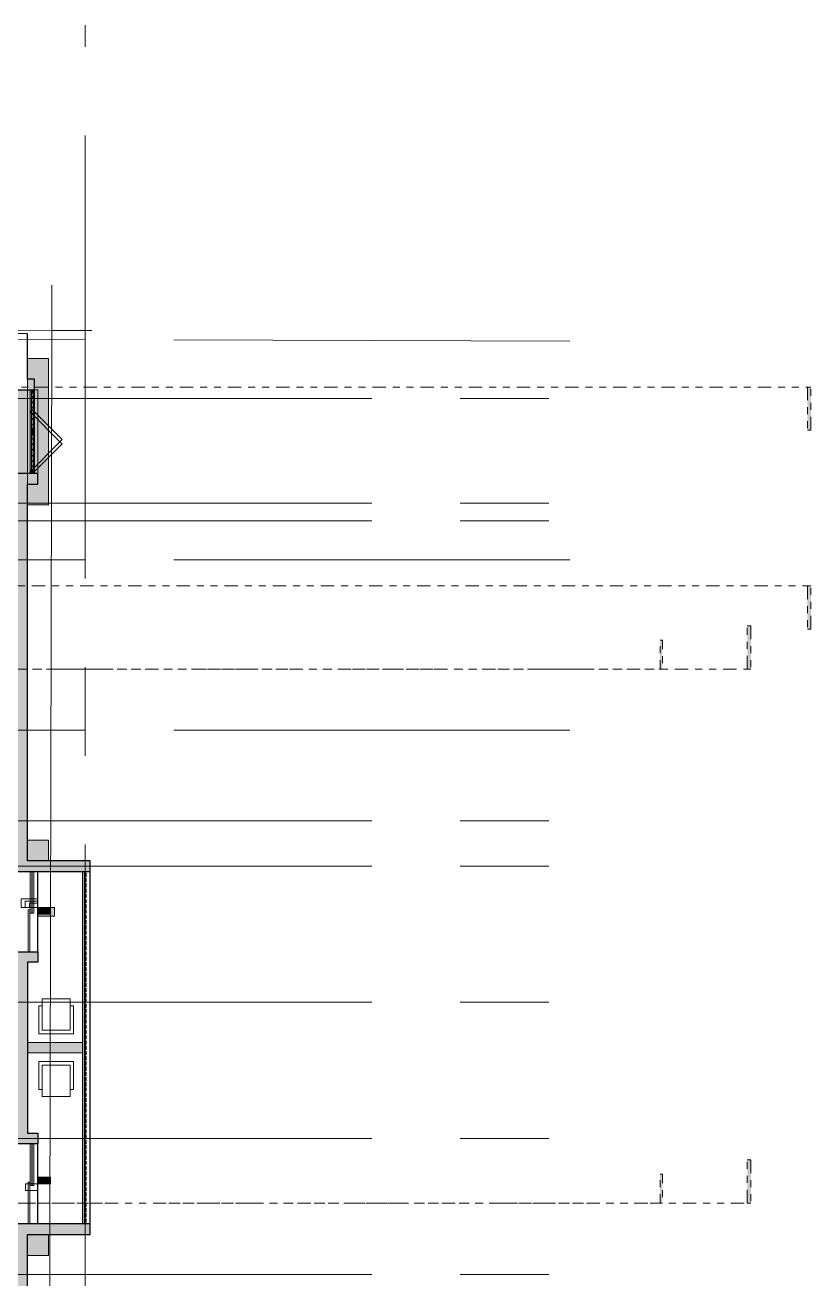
# Model space of a CAD drawing. Header units: metres. Extents: x -54 to 264, y -14 to 31.
# Drawn here: x 44.34 to 55.6, y 7.91 to 25.88 of the extents above; entities that cross this region are included whole.
import ezdxf
from ezdxf.enums import TextEntityAlignment as Align

# ---------------------------------------------------------------- set-up
doc = ezdxf.new("R2010")
doc.units = ezdxf.units.M
doc.header["$LTSCALE"] = 0.001
for name, pattern in [('CENTERX2', [101.6, 63.5, -12.7, 12.7, -12.7]), ('DIVIDEX2', [63.5, 25.4, -12.7, 0, -12.7, 0, -12.7]), ('HIDDENX2', [19.05, 12.7, -6.35])]:
    doc.linetypes.add(name, pattern=pattern)
doc.layers.get('0').update_dxf_attribs({"lineweight": 13, "true_color": 0x000000})
for name, color, linetype, lineweight, true_color in [('JACH-Anotaciones-Cotas-NivelesPiso-Grals', 7, 'Continuous', 13, 0x000000), ('JACH-Anotaciones-Cotas-NivelesPiso-Grals @ 0.05', 7, 'Continuous', 13, 0x000000), ('JACH-Anotaciones-Cotas-NivelesPiso-Grals @ 0.075', 7, 'Continuous', 13, 0x000000), ('JACH-Anotaciones-Cotas-NivelesPiso-Grals @ 0.1', 7, 'Continuous', 13, 0x000000), ('Jach-Anotaciones-Hatch-Lum100%', 7, 'Continuous', 13, 0x000000), ('Jach-Anotaciones-Hatch-Lum20%', 7, 'Continuous', 13, 0xcccccc), ('Jach-Anotaciones-Hatch-Lum50%', 9, 'Continuous', 13, 0x808080), ('Jach-Anotaciones-Hatch-Lum70%', 7, 'Continuous', 9, 0x4d4d4d), ('Jach-Anotaciones-Hatch-Lum80%', 250, 'Continuous', 13, 0x333333), ('JACH-Anotaciones-Lineas-CORTE', 7, 'DIVIDEX2', 18, 0x000000), ('JACH-Anotaciones-Lineas-CORTE @ 0.05', 7, 'DIVIDEX2', 18, 0x000000), ('JACH-Anotaciones-Lineas-CORTE @ 0.075', 7, 'DIVIDEX2', 18, 0x000000), ('JACH-Anotaciones-Lineas-EJES', 7, 'CENTERX2', 9, 0x666666), ('Jach-Anotaciones-LineasDetalle0.09mm', 7, 'Continuous', 15, 0x000000), ('JACH-Arq-Lineas-Piso', 7, 'Continuous', 13, 0x1a1a1a), ('JACH-Arq-Lineas-Proyeccion', 250, 'HIDDENX2', 13, 0x333333), ('JACH-Arq-Mobiliario01-', 250, 'Continuous', 9, 0x333333), ('JACH-Arq-Muros01-Carga', 7, 'Continuous', 25, 0x000000), ('JACH-Arq-Muros03Bajos', 7, 'Continuous', 13, 0x404040), ('JACH-Arq-Ventanas-BajasyPisoTecho', 7, 'Continuous', 13, 0x404040)]:
    doc.layers.add(name, color=color, linetype=linetype, lineweight=lineweight, true_color=true_color)
doc.styles.add('01c-Arial-JACH(3mm)', font='arial.ttf', dxfattribs={"height": 3})

# ---------------------------------------------------------------- blocks, each defined once
blk = doc.blocks.new('A$C658d14a5')
at = {"layer": 'JACH-Arq-Muros03Bajos', "lineweight": 0, "ltscale": 100}
for p, q in [((0, 0.45), (0.45, 0.45)), ((0, 0.45), (0, 0.05)), ((0.5, 0.5), (0.1, 0.5)), ((0.1, 0.5), (0.1, 0.45)), ((0.45, 0.45), (0.45, 0.05)), ((0.5, 0), (0.5, 0.5)), ((0.45, 0.05), (0, 0.05)), ((0.1, 0.05), (0.1, 0)), ((0.1, 0), (0.5, 0))]:
    blk.add_line(p, q, dxfattribs=at)
blk = doc.blocks.new('A$C85a11085')
at = {"layer": 'Jach-Anotaciones-Hatch-Lum50%', "ltscale": 100}
h = blk.add_hatch(color=256, dxfattribs=at)
h.dxf.hatch_style = 1
h.paths.add_polyline_path([(0.002, -0.209), (0.049, -0.209), (0.049, -0.231), (0.002, -0.231)], flags=16)
h.paths.add_polyline_path([(0, -0.207), (0.05, -0.207), (0.05, -0.232), (0, -0.232)])
h = blk.add_hatch(color=256, dxfattribs=at)
h.dxf.hatch_style = 1
h.paths.add_polyline_path([(0, -0.251), (0.05, -0.251), (0.05, -0.232), (0, -0.232)])
h = blk.add_hatch(color=256, dxfattribs=at)
h.dxf.hatch_style = 1
h.paths.add_polyline_path([(0.078, -0.251), (0.128, -0.251), (0.128, -0.232), (0.078, -0.232)])
h = blk.add_hatch(color=256, dxfattribs=at)
h.dxf.hatch_style = 1
h.paths.add_polyline_path([(0.155, -0.251), (0.205, -0.251), (0.205, -0.232), (0.155, -0.232)])
h = blk.add_hatch(color=256, dxfattribs=at)
h.dxf.hatch_style = 1
h.paths.add_polyline_path([(0.233, -0.251), (0.283, -0.251), (0.283, -0.232), (0.233, -0.232)])
h = blk.add_hatch(color=256, dxfattribs=at)
h.dxf.hatch_style = 1
h.paths.add_polyline_path([(0.318, -0.251), (0.368, -0.251), (0.368, -0.232), (0.318, -0.232)])
h = blk.add_hatch(color=256, dxfattribs=at)
h.dxf.hatch_style = 1
h.paths.add_polyline_path([(0.395, -0.251), (0.445, -0.251), (0.445, -0.232), (0.395, -0.232)])
h = blk.add_hatch(color=256, dxfattribs=at)
h.dxf.hatch_style = 1
h.paths.add_polyline_path([(0.473, -0.251), (0.523, -0.251), (0.523, -0.232), (0.473, -0.232)])
h = blk.add_hatch(color=256, dxfattribs=at)
h.dxf.hatch_style = 1
h.paths.add_polyline_path([(0.599, -0.209), (0.552, -0.209), (0.552, -0.231), (0.599, -0.231)], flags=16)
h.paths.add_polyline_path([(0.6, -0.207), (0.55, -0.207), (0.55, -0.232), (0.6, -0.232)])
h = blk.add_hatch(color=256, dxfattribs=at)
h.dxf.hatch_style = 1
h.paths.add_polyline_path([(0.55, -0.251), (0.6, -0.251), (0.6, -0.232), (0.55, -0.232)])
h = blk.add_hatch(color=256, dxfattribs=at)
h.dxf.hatch_style = 1
h.paths.add_polyline_path([(0.602, -0.209), (0.649, -0.209), (0.649, -0.231), (0.602, -0.231)], flags=16)
h.paths.add_polyline_path([(0.6, -0.207), (0.65, -0.207), (0.65, -0.232), (0.6, -0.232)])
h = blk.add_hatch(color=256, dxfattribs=at)
h.dxf.hatch_style = 1
h.paths.add_polyline_path([(0.65, -0.251), (0.6, -0.251), (0.6, -0.232), (0.65, -0.232)])
h = blk.add_hatch(color=256, dxfattribs=at)
h.dxf.hatch_style = 1
h.paths.add_polyline_path([(0.728, -0.251), (0.678, -0.251), (0.678, -0.232), (0.728, -0.232)])
h = blk.add_hatch(color=256, dxfattribs=at)
h.dxf.hatch_style = 1
h.paths.add_polyline_path([(0.805, -0.251), (0.755, -0.251), (0.755, -0.232), (0.805, -0.232)])
h = blk.add_hatch(color=256, dxfattribs=at)
h.dxf.hatch_style = 1
h.paths.add_polyline_path([(0.883, -0.251), (0.833, -0.251), (0.833, -0.232), (0.883, -0.232)])
h = blk.add_hatch(color=256, dxfattribs=at)
h.dxf.hatch_style = 1
h.paths.add_polyline_path([(0.968, -0.251), (0.918, -0.251), (0.918, -0.232), (0.968, -0.232)])
h = blk.add_hatch(color=256, dxfattribs=at)
h.dxf.hatch_style = 1
h.paths.add_polyline_path([(1.045, -0.251), (0.995, -0.251), (0.995, -0.232), (1.045, -0.232)])
h = blk.add_hatch(color=256, dxfattribs=at)
h.dxf.hatch_style = 1
h.paths.add_polyline_path([(1.123, -0.251), (1.073, -0.251), (1.073, -0.232), (1.123, -0.232)])
h = blk.add_hatch(color=256, dxfattribs=at)
h.dxf.hatch_style = 1
h.paths.add_polyline_path([(1.199, -0.209), (1.152, -0.209), (1.152, -0.231), (1.199, -0.231)], flags=16)
h.paths.add_polyline_path([(1.2, -0.207), (1.15, -0.207), (1.15, -0.232), (1.2, -0.232)])
h = blk.add_hatch(color=256, dxfattribs=at)
h.dxf.hatch_style = 1
h.paths.add_polyline_path([(1.2, -0.251), (1.15, -0.251), (1.15, -0.232), (1.2, -0.232)])
at = {"layer": 'Jach-Anotaciones-LineasDetalle0.09mm', "ltscale": 100}
for points in [[(0.6, -0.232), (0, -0.232), (0, -0.207), (0.6, -0.207)], [(0, -0.207), (0.05, -0.207), (0.05, -0.232), (0, -0.232)], [(0, -0.251), (0.05, -0.251), (0.05, -0.232), (0, -0.232)], [(0.002, -0.209), (0.049, -0.209), (0.049, -0.231), (0.002, -0.231)], [(0.078, -0.251), (0.128, -0.251), (0.128, -0.232), (0.078, -0.232)], [(0.103, -0.227), (0.096, -0.22), (0.103, -0.213), (0.109, -0.22)], [(0.155, -0.251), (0.205, -0.251), (0.205, -0.232), (0.155, -0.232)], [(0.18, -0.227), (0.173, -0.22), (0.18, -0.213), (0.187, -0.22)], [(0.233, -0.251), (0.283, -0.251), (0.283, -0.232), (0.233, -0.232)], [(0.258, -0.227), (0.251, -0.22), (0.258, -0.213), (0.264, -0.22)], [(0.318, -0.251), (0.368, -0.251), (0.368, -0.232), (0.318, -0.232)], [(0.343, -0.227), (0.336, -0.22), (0.343, -0.213), (0.349, -0.22)], [(0.395, -0.251), (0.445, -0.251), (0.445, -0.232), (0.395, -0.232)], [(0.42, -0.227), (0.413, -0.22), (0.42, -0.213), (0.427, -0.22)], [(0.473, -0.251), (0.523, -0.251), (0.523, -0.232), (0.473, -0.232)], [(0.498, -0.227), (0.491, -0.22), (0.498, -0.213), (0.504, -0.22)], [(0.6, -0.207), (0.55, -0.207), (0.55, -0.232), (0.6, -0.232)], [(0.55, -0.251), (0.6, -0.251), (0.6, -0.232), (0.55, -0.232)], [(0.599, -0.209), (0.552, -0.209), (0.552, -0.231), (0.599, -0.231)], [(0.6, -0.232), (1.2, -0.232), (1.2, -0.207), (0.6, -0.207)], [(0.6, -0.207), (0.65, -0.207), (0.65, -0.232), (0.6, -0.232)], [(0.65, -0.251), (0.6, -0.251), (0.6, -0.232), (0.65, -0.232)], [(0.602, -0.209), (0.649, -0.209), (0.649, -0.231), (0.602, -0.231)], [(0.728, -0.251), (0.678, -0.251), (0.678, -0.232), (0.728, -0.232)], [(0.703, -0.227), (0.709, -0.22), (0.703, -0.213), (0.696, -0.22)], [(0.805, -0.251), (0.755, -0.251), (0.755, -0.232), (0.805, -0.232)], [(0.78, -0.227), (0.787, -0.22), (0.78, -0.213), (0.773, -0.22)], [(0.883, -0.251), (0.833, -0.251), (0.833, -0.232), (0.883, -0.232)], [(0.858, -0.227), (0.864, -0.22), (0.858, -0.213), (0.851, -0.22)], [(0.968, -0.251), (0.918, -0.251), (0.918, -0.232), (0.968, -0.232)], [(0.943, -0.227), (0.949, -0.22), (0.943, -0.213), (0.936, -0.22)], [(1.045, -0.251), (0.995, -0.251), (0.995, -0.232), (1.045, -0.232)], [(1.02, -0.227), (1.027, -0.22), (1.02, -0.213), (1.013, -0.22)], [(1.123, -0.251), (1.073, -0.251), (1.073, -0.232), (1.123, -0.232)], [(1.098, -0.227), (1.104, -0.22), (1.098, -0.213), (1.091, -0.22)], [(1.2, -0.207), (1.15, -0.207), (1.15, -0.232), (1.2, -0.232)], [(1.2, -0.251), (1.15, -0.251), (1.15, -0.232), (1.2, -0.232)], [(1.199, -0.209), (1.152, -0.209), (1.152, -0.231), (1.199, -0.231)]]:
    blk.add_lwpolyline(points, close=True, dxfattribs=at)
for points in [[(0, -0.3), (1.2, -0.3)], [(0.002, -0.231), (0.049, -0.209)], [(0.002, -0.209), (0.049, -0.231)], [(0.599, -0.231), (0.552, -0.209)], [(0.599, -0.209), (0.552, -0.231)], [(0.602, -0.231), (0.649, -0.209)], [(0.602, -0.209), (0.649, -0.231)], [(1.199, -0.231), (1.152, -0.209)], [(1.199, -0.209), (1.152, -0.231)]]:
    blk.add_lwpolyline(points, dxfattribs=at)
at = {"layer": 'JACH-Arq-Lineas-Proyeccion', "ltscale": 100}
for points in [[(0, -0.188), (1.2, -0.188)], [(0, -0.25), (1.2, -0.25)], [(0, -0.299), (1.2, -0.299)]]:
    blk.add_lwpolyline(points, dxfattribs=at)
for points in [[(0.031, -0.191), (0.455, -0.615), (0.424, -0.646), (0, -0.222)], [(0.88, -0.191), (0.455, -0.615), (0.486, -0.646), (0.911, -0.222)]]:
    blk.add_lwpolyline(points, close=True, dxfattribs=at)
blk = doc.blocks.new('*U90')
at = {"lineweight": 0, "ltscale": 100}
h = blk.add_hatch(color=256, dxfattribs=at)
h.dxf.hatch_style = 1
h.paths.add_polyline_path([(0, 0), (0, -1.25), (2.4, -1.25), (2.4, 0)])
for points in [[(-2.4, 1.25), (-2.4, 0), (0, 0), (0, 1.25)], [(0, 0), (0, -1.25), (2.4, -1.25), (2.4, 0)]]:
    blk.add_lwpolyline(points, close=True, dxfattribs=at)
blk = doc.blocks.new('*U583')
at = {"layer": 'JACH-Anotaciones-Cotas-NivelesPiso-Grals @ 0.075', "xscale": -0.07500000000000002, "yscale": 0.07500000000000002, "zscale": 0.07500000000000002, "rotation": 180}
blk.add_blockref('*U90', (44.521, 9.275), dxfattribs=at)
blk = doc.blocks.new('*U91')
at = {"lineweight": 0, "ltscale": 100}
h = blk.add_hatch(color=256, dxfattribs=at)
h.dxf.hatch_style = 1
h.paths.add_polyline_path([(0, 0), (0, -1.25), (2.4, -1.25), (2.4, 0)])
for points in [[(-2.4, 1.25), (-2.4, 0), (0, 0), (0, 1.25)], [(0, 0), (0, -1.25), (2.4, -1.25), (2.4, 0)]]:
    blk.add_lwpolyline(points, close=True, dxfattribs=at)
blk = doc.blocks.new('*U584')
at = {"layer": 'JACH-Anotaciones-Cotas-NivelesPiso-Grals @ 0.05', "xscale": 0.05000000000000002, "yscale": 0.05000000000000002, "zscale": 0.05000000000000002, "rotation": 1.207418269725734e-06}
blk.add_blockref('*U91', (44.519, 13.232), dxfattribs=at)
at = {"layer": 'JACH-Anotaciones-Cotas-NivelesPiso-Grals @ 0.075', "xscale": 0.07500000000000002, "yscale": 0.07500000000000002, "zscale": 0.07500000000000002}
blk.add_blockref('*U91', (44.519, 13.232), dxfattribs=at)
at = {"layer": 'JACH-Anotaciones-Cotas-NivelesPiso-Grals @ 0.1', "xscale": 0.1, "yscale": 0.1, "zscale": 0.1, "rotation": 1.207418269725734e-06}
blk.add_blockref('*U91', (44.519, 13.232), dxfattribs=at)
blk = doc.blocks.new('*U297')
at = {"lineweight": 0, "ltscale": 100}
h = blk.add_hatch(color=256, dxfattribs=at)
h.dxf.hatch_style = 1
h.paths.add_polyline_path([(61.49, 0), (62.18, 0), (62.18, 8.25), (61.49, 8.25)])
blk.add_lwpolyline([(61.49, 8.25), (62.18, 8.25), (62.18, 0), (61.49, 0)], close=True, dxfattribs=at)
at = {"linetype": 'DIVIDEX2', "lineweight": 0, "ltscale": 100}
blk.add_lwpolyline([(-768.02, 0), (62.18, 0)], dxfattribs=at)
at = {"lineweight": 0, "ltscale": 100, "style": '01c-Arial-JACH(3mm)'}
for tag, p in [('JACH-SECCIONMURO', (-773.52, 2.11)), ('NO.DEPLANO', (-773.52, -1.99))]:
    blk.add_attdef(tag, text='', height=3, dxfattribs=at).set_placement(p, align=Align.MIDDLE_CENTER)
blk = doc.blocks.new('*U644')
at = {"layer": 'JACH-Anotaciones-Lineas-CORTE @ 0.075', "xscale": -0.075, "yscale": 0.075, "zscale": 0.075, "rotation": 180}
blk.add_blockref('*U297', (50.94, 17.84), dxfattribs=at)
blk = doc.blocks.new('*U298')
at = {"lineweight": 0, "ltscale": 100}
h = blk.add_hatch(color=256, dxfattribs=at)
h.dxf.hatch_style = 1
h.paths.add_polyline_path([(50, 0), (50.69, 0), (50.69, 8.25), (50, 8.25)])
blk.add_lwpolyline([(50, 8.25), (50.69, 8.25), (50.69, 0), (50, 0)], close=True, dxfattribs=at)
at = {"linetype": 'DIVIDEX2', "lineweight": 0, "ltscale": 100}
blk.add_lwpolyline([(-772.5, 0), (50.69, 0)], dxfattribs=at)
at = {"lineweight": 0, "ltscale": 100, "style": '01c-Arial-JACH(3mm)'}
for tag, p in [('JACH-SECCIONMURO', (-778, 2.11)), ('NO.DEPLANO', (-778, -1.99))]:
    blk.add_attdef(tag, text='', height=3, dxfattribs=at).set_placement(p, align=Align.MIDDLE_CENTER)
blk = doc.blocks.new('*U645')
at = {"layer": 'JACH-Anotaciones-Lineas-CORTE @ 0.05', "xscale": 0.05, "yscale": 0.05, "zscale": 0.05}
blk.add_blockref('*U298', (50.94, 9), dxfattribs=at)
at = {"layer": 'JACH-Anotaciones-Lineas-CORTE @ 0.075', "xscale": 0.075, "yscale": 0.075, "zscale": 0.075}
blk.add_blockref('*U298', (50.94, 9), dxfattribs=at)
blk = doc.blocks.new('*U299')
at = {"lineweight": 0, "ltscale": 100}
h = blk.add_hatch(color=256, dxfattribs=at)
h.dxf.hatch_style = 1
h.paths.add_polyline_path([(50, 0), (50.69, 0), (50.69, 8.25), (50, 8.25)])
blk.add_lwpolyline([(50, 8.25), (50.69, 8.25), (50.69, 0), (50, 0)], close=True, dxfattribs=at)
at = {"linetype": 'DIVIDEX2', "lineweight": 0, "ltscale": 100}
blk.add_lwpolyline([(-774, 0), (50.69, 0)], dxfattribs=at)
at = {"lineweight": 0, "ltscale": 100, "style": '01c-Arial-JACH(3mm)'}
for tag, p in [('JACH-SECCIONMURO', (-779.5, 2.11)), ('NO.DEPLANO', (-779.5, -1.99))]:
    blk.add_attdef(tag, text='', height=3, dxfattribs=at).set_placement(p, align=Align.MIDDLE_CENTER)
blk = doc.blocks.new('*U646')
at = {"layer": 'JACH-Anotaciones-Lineas-CORTE @ 0.05', "xscale": 0.05, "yscale": 0.05, "zscale": 0.05}
blk.add_blockref('*U299', (50.94, 16.65), dxfattribs=at)
at = {"layer": 'JACH-Anotaciones-Lineas-CORTE @ 0.075', "xscale": 0.075, "yscale": 0.075, "zscale": 0.075}
blk.add_blockref('*U299', (50.94, 16.65), dxfattribs=at)
blk = doc.blocks.new('*U294')
at = {"lineweight": 0, "ltscale": 100}
h = blk.add_hatch(color=256, dxfattribs=at)
h.dxf.hatch_style = 1
h.paths.add_polyline_path([(61.49, 0), (62.18, 0), (62.18, 8.25), (61.49, 8.25)])
blk.add_lwpolyline([(61.49, 8.25), (62.18, 8.25), (62.18, 0), (61.49, 0)], close=True, dxfattribs=at)
at = {"linetype": 'DIVIDEX2', "lineweight": 0, "ltscale": 100}
blk.add_lwpolyline([(-767.38, 0), (62.18, 0)], dxfattribs=at)
at = {"lineweight": 0, "ltscale": 100, "style": '01c-Arial-JACH(3mm)'}
for tag, p in [('JACH-SECCIONMURO', (-772.88, 2.11)), ('NO.DEPLANO', (-772.88, -1.99))]:
    blk.add_attdef(tag, text='', height=3, dxfattribs=at).set_placement(p, align=Align.MIDDLE_CENTER)
blk = doc.blocks.new('*U652')
at = {"layer": 'JACH-Anotaciones-Lineas-CORTE @ 0.075', "xscale": -0.075, "yscale": 0.075, "zscale": 0.075, "rotation": 180}
blk.add_blockref('*U294', (50.94, 20.69), dxfattribs=at)

msp = doc.modelspace()

# ---------------------------------------------------------------- hatches: boundary and pattern name
at = {"layer": 'Jach-Anotaciones-Hatch-Lum20%', "ltscale": 100}
h = msp.add_hatch(color=256, dxfattribs=at)
h.dxf.hatch_style = 1
h.paths.add_polyline_path([(44.371, 21.1), (44.671, 21.1), (44.671, 19), (44.371, 19)])
h = msp.add_hatch(color=256, dxfattribs=at)
h.dxf.hatch_style = 1
h.paths.add_polyline_path([(44.371, 14.2), (44.671, 14.2), (44.671, 13.9), (44.371, 13.9)])
h = msp.add_hatch(color=256, dxfattribs=at)
h.dxf.hatch_style = 1
h.paths.add_polyline_path([(44.371, 8.55), (44.671, 8.55), (44.671, 8.25), (44.371, 8.25)])
at = {"layer": 'Jach-Anotaciones-Hatch-Lum50%', "ltscale": 100}
h = msp.add_hatch(color=256, dxfattribs=at)
h.dxf.hatch_style = 1
h.paths.add_polyline_path([(44.221, 20.65), (44.371, 20.65), (44.371, 19.45), (44.221, 19.45)])
at = {"layer": 'Jach-Anotaciones-Hatch-Lum80%', "ltscale": 100}
h = msp.add_hatch(color=256, dxfattribs=at)
h.dxf.hatch_style = 1
h.paths.add_polyline_path([(38.721, 13.75), (39.721, 13.75), (39.721, 13.9), (38.721, 13.9), (38.721, 15.7), (40.521, 15.7), (40.521, 13.75), (40.671, 13.75), (40.671, 15.7), (44.221, 15.7), (44.221, 13.75), (45.271, 13.75), (45.271, 13.9), (44.371, 13.9), (44.371, 19.3), (44.522, 19.3), (44.522, 19.45), (44.221, 19.45), (44.221, 15.85), (39.396, 15.85), (39.396, 17.65), (40.071, 17.65), (40.071, 17.8), (39.952, 17.8), (39.788, 17.8), (38.721, 17.8), (38.721, 17.875), (38.571, 17.875), (38.571, 17.65), (39.246, 17.65), (39.246, 15.85), (38.571, 15.85), (38.571, 13.75), (38.571, 13.675), (38.721, 13.675)])
h = msp.add_hatch(color=256, dxfattribs=at)
h.dxf.hatch_style = 1
h.paths.add_polyline_path([(38.721, 9.85), (38.721, 9.775), (38.571, 9.775), (38.571, 9.85), (38.571, 11.8), (38.571, 12.675), (38.721, 12.675), (38.721, 11.95), (40.521, 11.95), (40.521, 12.6), (40.671, 12.6), (40.671, 11.95), (44.221, 11.95), (44.221, 12.6), (44.521, 12.6), (44.521, 12.45), (44.371, 12.45), (44.371, 10), (44.521, 10), (44.521, 9.85), (44.221, 9.85), (44.221, 11.8), (40.671, 11.8), (40.671, 9.85), (40.521, 9.85), (40.521, 11.8), (38.721, 11.8), (38.721, 10), (39.721, 10), (39.721, 9.85)])
h = msp.add_hatch(color=256, dxfattribs=at)
h.dxf.hatch_style = 1
h.paths.add_polyline_path([(44.371, 11.3), (45.161, 11.3), (45.161, 11.15), (44.371, 11.15)])
h = msp.add_hatch(color=256, dxfattribs=at)
h.dxf.hatch_style = 1
h.paths.add_polyline_path([(44.221, 8.7), (44.221, 8.05), (40.671, 8.05), (40.671, 8.7), (40.521, 8.7), (40.521, 8.05), (38.721, 8.05), (38.721, 8.775), (38.571, 8.775), (38.571, 7.9), (39.921, 7.9), (39.921, 6.7), (38.571, 6.7), (38.571, 6.55), (40.071, 6.55), (40.071, 7.9), (41.271, 7.9), (41.271, 6.55), (41.421, 6.55), (41.421, 7.9), (44.221, 7.9), (44.221, 5.4), (42.471, 5.4), (42.471, 6.7), (42.321, 6.7), (42.321, 4.55), (42.471, 4.55), (42.471, 5.25), (44.221, 5.25), (44.221, 2.8), (42.321, 2.8), (42.321, 2.65), (44.221, 2.65), (44.221, 0.2), (37.371, 0.2), (37.371, 2.65), (37.371, 2.8), (37.371, 4.6), (38.721, 4.6), (38.721, 5.4), (38.571, 5.4), (38.571, 5.325), (38.571, 4.75), (37.371, 4.75), (37.371, 8.775), (37.221, 8.775), (37.221, 8.05), (32.821, 8.05), (32.821, 8.775), (32.671, 8.775), (32.671, 8.625), (32.671, 7.2), (32.971, 7.2), (32.971, 7.9), (37.221, 7.9), (37.221, 0.05), (44.371, 0.05), (44.371, 8.55), (45.271, 8.55), (45.271, 8.7)])

# ---------------------------------------------------------------- linework, layer by layer
at = {"layer": 'Jach-Anotaciones-Hatch-Lum100%', "ltscale": 100}
for points in [[(44.371, 21.1), (44.671, 21.1), (44.671, 19), (44.371, 19)], [(44.221, 20.65), (44.521, 20.65), (44.521, 19.45), (44.221, 19.45)], [(44.371, 14.2), (44.671, 14.2), (44.671, 13.9), (44.371, 13.9)], [(44.371, 8.55), (44.671, 8.55), (44.671, 8.25), (44.371, 8.25)]]:
    msp.add_lwpolyline(points, close=True, dxfattribs=at)
at = {"layer": 'Jach-Anotaciones-Hatch-Lum70%', "linetype": 'Continuous', "ltscale": 100}
for points in [[(44.41, 13.15), (44.434, 13.15), (44.434, 13.75), (44.41, 13.75)], [(44.44, 13.15), (44.464, 13.15), (44.464, 13.75), (44.44, 13.75)], [(44.38, 12.6), (44.404, 12.6), (44.404, 13.2), (44.38, 13.2)], [(44.41, 9.25), (44.434, 9.25), (44.434, 9.85), (44.41, 9.85)], [(44.44, 9.25), (44.464, 9.25), (44.464, 9.85), (44.44, 9.85)], [(44.38, 8.7), (44.404, 8.7), (44.404, 9.3), (44.38, 9.3)]]:
    msp.add_lwpolyline(points, close=True, dxfattribs=at)
at = {"layer": 'JACH-Anotaciones-Lineas-EJES', "ltscale": 100}
for points in [[(45.196, -2.375), (45.196, 25.875)], [(-4.331, 21.544), (52.147, 21.348)], [(22.636, 20.525), (52.147, 20.525)], [(22.636, 19.025), (52.147, 19.025)], [(22.636, 18.775), (52.147, 18.775)], [(-4.331, 18.215), (52.147, 18.215)], [(-4.331, 15.775), (52.147, 15.775)], [(22.636, 14.475), (52.147, 14.475)], [(22.636, 13.825), (52.147, 13.825)], [(22.636, 11.875), (52.147, 11.875)], [(22.636, 9.925), (52.147, 9.925)], [(22.636, 7.975), (52.147, 7.975)]]:
    msp.add_lwpolyline(points, dxfattribs=at)
at = {"layer": 'JACH-Arq-Lineas-Piso'}
msp.add_lwpolyline([(45.293, 21.499), (44.72, 21.499), (44.72, 22.148)], dxfattribs=at)
at = {"layer": 'JACH-Arq-Lineas-Piso', "ltscale": 100}
msp.add_lwpolyline([(0.085, 21.654), (44.72, 21.499), (44.671, 0), (0, 0)], close=True, dxfattribs=at)
for points in [[(44.521, 12.6), (44.521, 13.75)], [(44.521, 9.85), (44.521, 8.7)]]:
    msp.add_lwpolyline(points, dxfattribs=at)
at = {"layer": 'JACH-Arq-Lineas-Proyeccion', "ltscale": 100}
for points in [[(44.517, 13.75), (44.517, 12.6)], [(44.516, 9.85), (44.516, 8.7)]]:
    msp.add_lwpolyline(points, dxfattribs=at)
at = {"layer": 'JACH-Arq-Muros01-Carga', "color": 3, "ltscale": 100}
msp.add_lwpolyline([(44.371, 20.8), (44.371, 21.45), (39.921, 21.465), (39.921, 18.95), (40.071, 18.95), (40.071, 21.315), (44.221, 21.3), (44.221, 20.65), (44.371, 20.65), (44.471, 20.65), (44.471, 20.8), (44.371, 20.8)], close=True, dxfattribs=at)
for points in [[(44.221, 13.75), (45.271, 13.75), (45.271, 13.9), (44.371, 13.9), (44.371, 19.3), (44.371, 19.3), (44.522, 19.3), (44.522, 19.45), (44.221, 19.45)], [(44.221, 12.6), (44.521, 12.6), (44.521, 12.45), (44.371, 12.45), (44.371, 10), (44.521, 10), (44.521, 9.85), (44.221, 9.85)], [(44.371, 0.05), (44.371, 8.55), (45.271, 8.55), (45.271, 8.7), (44.221, 8.7), (44.221, 8.05), (40.671, 8.05), (40.671, 8.7), (40.521, 8.7), (40.521, 8.05), (38.721, 8.05), (38.721, 8.775), (38.571, 8.775), (38.571, 7.9)]]:
    msp.add_lwpolyline(points, dxfattribs=at)
at = {"layer": 'JACH-Arq-Muros01-Carga', "ltscale": 100}
msp.add_lwpolyline([(44.371, 8.55), (45.271, 8.55), (45.271, 13.9), (44.371, 13.9)], dxfattribs=at)
at = {"layer": 'JACH-Arq-Muros03Bajos', "ltscale": 100}
msp.add_lwpolyline([(44.371, 11.3), (45.161, 11.3), (45.161, 11.15), (44.371, 11.15)], close=True, dxfattribs=at)
at = {"layer": 'JACH-Arq-Ventanas-BajasyPisoTecho', "ltscale": 100}
for points in [[(45.186, 13.75), (45.161, 13.75), (45.161, 8.7), (45.186, 8.7)], [(45.186, 13.675), (45.211, 13.675), (45.211, 13.725), (45.186, 13.725)], [(45.186, 13.6), (45.211, 13.6), (45.211, 13.65), (45.186, 13.65)], [(45.186, 13.525), (45.211, 13.525), (45.211, 13.575), (45.186, 13.575)], [(45.186, 13.45), (45.211, 13.45), (45.211, 13.5), (45.186, 13.5)], [(45.186, 13.375), (45.211, 13.375), (45.211, 13.425), (45.186, 13.425)], [(45.186, 13.3), (45.211, 13.3), (45.211, 13.35), (45.186, 13.35)], [(45.186, 13.225), (45.211, 13.225), (45.211, 13.275), (45.186, 13.275)], [(45.186, 13.15), (45.211, 13.15), (45.211, 13.2), (45.186, 13.2)], [(45.186, 13.075), (45.211, 13.075), (45.211, 13.125), (45.186, 13.125)], [(45.186, 13), (45.211, 13), (45.211, 13.05), (45.186, 13.05)], [(45.186, 12.925), (45.211, 12.925), (45.211, 12.975), (45.186, 12.975)], [(45.186, 12.85), (45.211, 12.85), (45.211, 12.9), (45.186, 12.9)], [(45.186, 12.775), (45.211, 12.775), (45.211, 12.825), (45.186, 12.825)], [(45.186, 12.7), (45.211, 12.7), (45.211, 12.75), (45.186, 12.75)], [(45.186, 12.625), (45.211, 12.625), (45.211, 12.675), (45.186, 12.675)], [(45.186, 12.55), (45.211, 12.55), (45.211, 12.6), (45.186, 12.6)], [(45.186, 12.475), (45.211, 12.475), (45.211, 12.525), (45.186, 12.525)], [(45.186, 12.4), (45.211, 12.4), (45.211, 12.45), (45.186, 12.45)], [(45.186, 12.325), (45.211, 12.325), (45.211, 12.375), (45.186, 12.375)], [(45.186, 12.25), (45.211, 12.25), (45.211, 12.3), (45.186, 12.3)], [(45.186, 12.175), (45.211, 12.175), (45.211, 12.225), (45.186, 12.225)], [(45.186, 12.1), (45.211, 12.1), (45.211, 12.15), (45.186, 12.15)], [(45.186, 12.025), (45.211, 12.025), (45.211, 12.075), (45.186, 12.075)], [(45.186, 11.95), (45.211, 11.95), (45.211, 12), (45.186, 12)], [(45.186, 11.875), (45.211, 11.875), (45.211, 11.925), (45.186, 11.925)], [(45.186, 11.8), (45.211, 11.8), (45.211, 11.85), (45.186, 11.85)], [(45.186, 11.725), (45.211, 11.725), (45.211, 11.775), (45.186, 11.775)], [(45.186, 11.65), (45.211, 11.65), (45.211, 11.7), (45.186, 11.7)], [(45.186, 11.575), (45.211, 11.575), (45.211, 11.625), (45.186, 11.625)], [(45.186, 11.5), (45.211, 11.5), (45.211, 11.55), (45.186, 11.55)], [(45.186, 11.425), (45.211, 11.425), (45.211, 11.475), (45.186, 11.475)], [(45.186, 11.35), (45.211, 11.35), (45.211, 11.4), (45.186, 11.4)], [(45.186, 11.275), (45.211, 11.275), (45.211, 11.325), (45.186, 11.325)], [(45.186, 11.2), (45.211, 11.2), (45.211, 11.25), (45.186, 11.25)], [(45.186, 11.125), (45.211, 11.125), (45.211, 11.175), (45.186, 11.175)], [(45.186, 11.05), (45.211, 11.05), (45.211, 11.1), (45.186, 11.1)], [(45.186, 10.975), (45.211, 10.975), (45.211, 11.025), (45.186, 11.025)], [(45.186, 10.9), (45.211, 10.9), (45.211, 10.95), (45.186, 10.95)], [(45.186, 10.825), (45.211, 10.825), (45.211, 10.875), (45.186, 10.875)], [(45.186, 10.75), (45.211, 10.75), (45.211, 10.8), (45.186, 10.8)], [(45.186, 10.675), (45.211, 10.675), (45.211, 10.725), (45.186, 10.725)], [(45.186, 10.6), (45.211, 10.6), (45.211, 10.65), (45.186, 10.65)], [(45.186, 10.525), (45.211, 10.525), (45.211, 10.575), (45.186, 10.575)], [(45.186, 10.45), (45.211, 10.45), (45.211, 10.5), (45.186, 10.5)], [(45.186, 10.375), (45.211, 10.375), (45.211, 10.425), (45.186, 10.425)], [(45.186, 10.3), (45.211, 10.3), (45.211, 10.35), (45.186, 10.35)], [(45.186, 10.225), (45.211, 10.225), (45.211, 10.275), (45.186, 10.275)], [(45.186, 10.15), (45.211, 10.15), (45.211, 10.2), (45.186, 10.2)], [(45.186, 10.075), (45.211, 10.075), (45.211, 10.125), (45.186, 10.125)], [(45.186, 10), (45.211, 10), (45.211, 10.05), (45.186, 10.05)], [(45.186, 9.925), (45.211, 9.925), (45.211, 9.975), (45.186, 9.975)], [(45.186, 9.85), (45.211, 9.85), (45.211, 9.9), (45.186, 9.9)], [(45.186, 9.775), (45.211, 9.775), (45.211, 9.825), (45.186, 9.825)], [(45.186, 9.7), (45.211, 9.7), (45.211, 9.75), (45.186, 9.75)], [(45.186, 9.625), (45.211, 9.625), (45.211, 9.675), (45.186, 9.675)], [(45.186, 9.55), (45.211, 9.55), (45.211, 9.6), (45.186, 9.6)], [(45.186, 9.475), (45.211, 9.475), (45.211, 9.525), (45.186, 9.525)], [(45.186, 9.4), (45.211, 9.4), (45.211, 9.45), (45.186, 9.45)], [(45.186, 9.325), (45.211, 9.325), (45.211, 9.375), (45.186, 9.375)], [(45.186, 9.25), (45.211, 9.25), (45.211, 9.3), (45.186, 9.3)], [(45.186, 9.175), (45.211, 9.175), (45.211, 9.225), (45.186, 9.225)], [(45.186, 9.1), (45.211, 9.1), (45.211, 9.15), (45.186, 9.15)], [(45.186, 9.025), (45.211, 9.025), (45.211, 9.075), (45.186, 9.075)], [(45.186, 8.95), (45.211, 8.95), (45.211, 9), (45.186, 9)], [(45.186, 8.875), (45.211, 8.875), (45.211, 8.925), (45.186, 8.925)], [(45.186, 8.8), (45.211, 8.8), (45.211, 8.85), (45.186, 8.85)], [(45.186, 8.725), (45.211, 8.725), (45.211, 8.775), (45.186, 8.775)]]:
    msp.add_lwpolyline(points, close=True, dxfattribs=at)

# ---------------------------------------------------------------- block references
at = {"layer": 'JACH-Anotaciones-Cotas-NivelesPiso-Grals', "lineweight": 0}
for name in ['*U584', '*U583']:
    msp.add_blockref(name, (0, 0), dxfattribs=at)
at = {"layer": 'JACH-Anotaciones-Lineas-CORTE', "lineweight": 0}
for name in ['*U652', '*U644', '*U646', '*U645']:
    msp.add_blockref(name, (0, 0), dxfattribs=at)
at = {"layer": 'JACH-Arq-Lineas-Piso', "ltscale": 100, "rotation": 90}
msp.add_blockref('A$C85a11085', (44.222, 19.45), dxfattribs=at)
at = {"layer": 'JACH-Arq-Mobiliario01-', "ltscale": 100, "rotation": 269.9999999999995}
msp.add_blockref('A$C658d14a5', (44.532, 11.925), dxfattribs=at)
at = {"layer": 'JACH-Arq-Mobiliario01-', "ltscale": 100, "xscale": -1, "rotation": 270.0000000000005}
msp.add_blockref('A$C658d14a5', (44.532, 10.525), dxfattribs=at)

doc.saveas('drawing.dxf')
